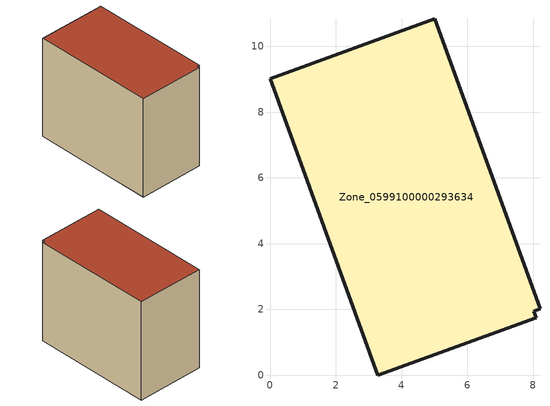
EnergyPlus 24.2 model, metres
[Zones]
Zone_0599100000293634
 floor ground (C_G): 0,9.02 5.01,10.84 8.21,2.02 8.02,1.95 8.09,1.75 3.28,0 z0
 wall outside (C_F): 0,9.02 3.28,0 8.09,1.75 8.02,1.95 8.21,2.02 5.01,10.84 0,9.02 z0:7.92
 roof outside (C_R): 5.01,10.84 0,9.02 3.28,0 8.09,1.75 8.02,1.95 8.21,2.02 z7.92
[BUILDING]
Pand.0599100000293634: North Axis=0; Terrain=City; Loads Convergence Tolerance Value=0.04; Temperature Convergence Tolerance Value=0.4; Solar Distribution=FullExterior; Maximum Number of Warmup Days=25; Minimum Number of Warmup Days=1
[Site:Location]
Rotterdam.The.Hague.AP_ZH_NLD Design_Conditions: Latitude=51.96; Longitude=4.45; Time Zone=1; Elevation=-4.5
[SITE:GROUNDTEMPERATURE:BUILDINGSURFACE]
18, 18, 18, 18, 18, 18, 18, 18, 18, 18, 18, 18
[MATERIAL] Thermal Absorptance=0.9; Solar Absorptance=0.7; Visible Absorptance=0.7
Name | Roughness | Thickness | Conductivity | Density | Specific Heat
G.TC.1975-1991 | MediumSmooth | 0.15 | 0.288461 | 540 | 1210
F.TC.1975-1991 | Rough | 0.3 | 0.230769 | 1920 | 840
R.TC.1975-1991 | MediumRough | 0.2 | 0.153846 | 1500 | 1000
[CONSTRUCTION]
C_G: G.TC.1975-1991
C_F: F.TC.1975-1991
C_R: R.TC.1975-1991
[ZONE]
Zone_0599100000293634: Type=1; Multiplier=1; Ceiling Height=Autocalculate; Volume=Autocalculate; Floor Area=autocalculate; Part of Total Floor Area=Yes
[ZONEINFILTRATION:DESIGNFLOWRATE]
Infil_Zone_0599100000293634: Zone or ZoneList or Space or SpaceList=Zone_0599100000293634; Schedule=AlwaysOn; Design Flow Rate Calculation Method=Flow/Area; Flow Rate per Floor Area=0.003; Constant Term Coefficient=1; Temperature Term Coefficient=0; Velocity Term Coefficient=0; Velocity Squared Term Coefficient=0
[HVACTEMPLATE:ZONE:IDEALLOADSAIRSYSTEM]
Zone_0599100000293634: Maximum Heating Supply Air Temperature=50; Minimum Cooling Supply Air Temperature=13; Maximum Heating Supply Air Humidity Ratio=0.0156; Minimum Cooling Supply Air Humidity Ratio=0.0077; Heating Limit=NoLimit; Cooling Limit=NoLimit; Dehumidification Control Type=ConstantSensibleHeatRatio; Cooling Sensible Heat Ratio=0.7; Dehumidification Setpoint=60; Humidification Control Type=None; Humidification Setpoint=30; Outdoor Air Method=None; Outdoor Air Flow Rate per Person=0.00944; Outdoor Air Flow Rate per Zone Floor Area=0; Outdoor Air Flow Rate per Zone=0; Demand Controlled Ventilation Type=None; Outdoor Air Economizer Type=NoEconomizer; Heat Recovery Type=None; Sensible Heat Recovery Effectiveness=0.7; Latent Heat Recovery Effectiveness=0.65
[ZONECONTROL:THERMOSTAT]
ThermostatControl_Zone_0599100000293634: Zone or ZoneList=Zone_0599100000293634; Control Type Schedule=DualSetpointControlType; Control 1=Thermostat_Zone_0599100000293634; Temperature Difference Between Cutout And Setpoint=0
[THERMOSTATSETPOINT:DUALSETPOINT]
Thermostat_Zone_0599100000293634: Heating Setpoint Temperature Schedule=HeatingSetpoint_Zone_0599100000293634; Cooling Setpoint Temperature Schedule=CoolingSetpoint_Zone_0599100000293634
[SCHEDULE:COMPACT]
HeatingSetpoint_Zone_0599100000293634: Through: 12/31, For: AllDays, Until: 24:00, 21
CoolingSetpoint_Zone_0599100000293634: Through: 12/31, For: AllDays, Until: 24:00, 24
DualSetpointControlType: Through: 12/31, For: AllDays, Until: 24:00, 4
AlwaysOn: Through: 12/31, For: AllDays, Until: 24:00, 1
